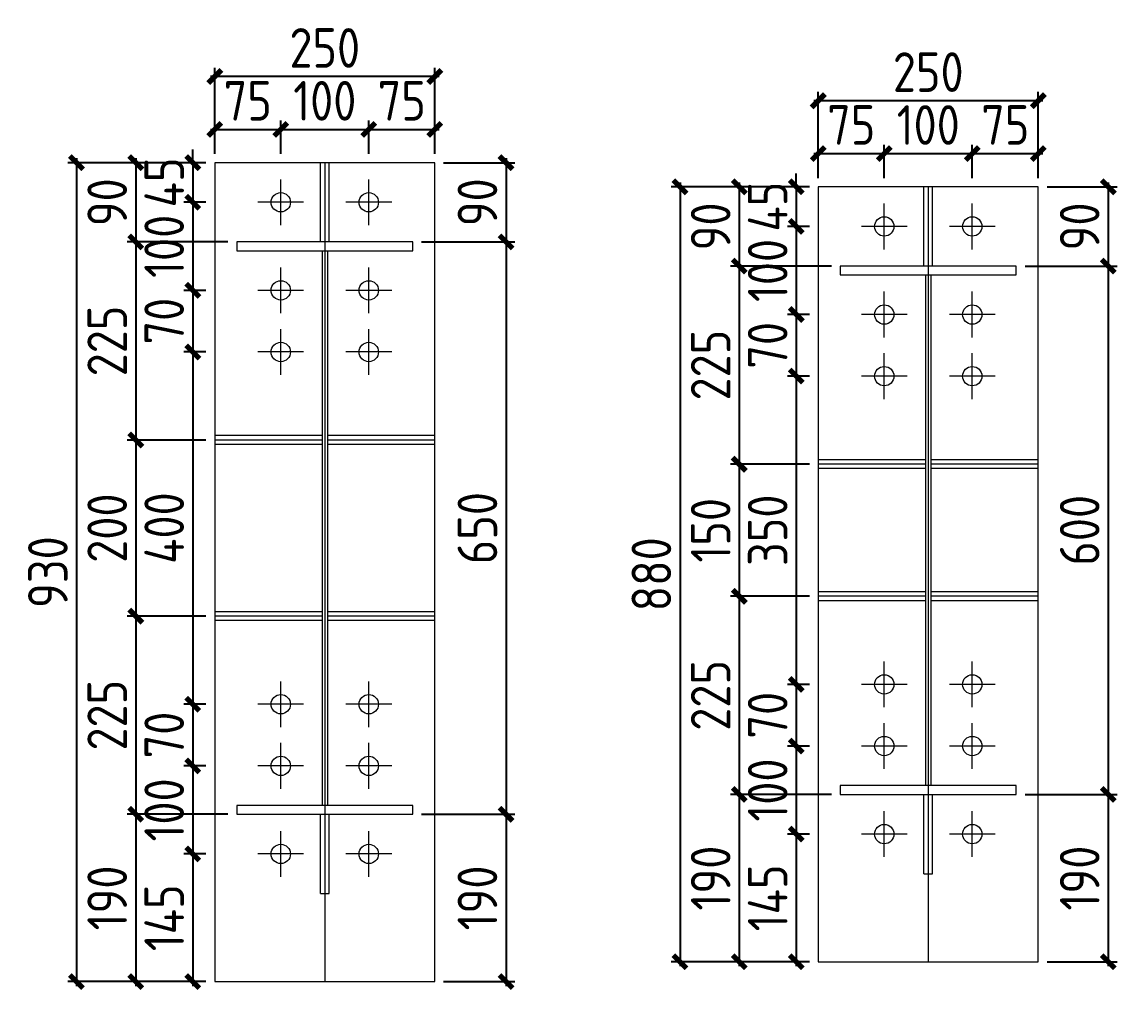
# Model space of a CAD drawing. Extents: x 485428 to 797698, y 56414 to 211814.
# Drawn here: x 689206 to 691694, y 130663 to 132862 of the extents above; entities that cross this region are included whole.
import ezdxf

# ---------------------------------------------------------------- set-up
doc = ezdxf.new("R2010")
doc.units = 0
doc.header["$LTSCALE"] = 1000
doc.header["$MEASUREMENT"] = 0
doc.styles.get("Standard").update_dxf_attribs({"font": 'gbenor.shx', "bigfont": 'gbcbig.shx'})
doc.dimstyles.get("Standard").update_dxf_attribs({"dimscale": 100, "dimtxt": 2, "dimasz": 0.4, "dimexe": 0.5, "dimexo": 1, "dimgap": 0.5, "dimtad": 1, "dimdec": 0, "dimzin": 0, "dimdsep": 46, "dimtxsty": 'Standard', "dimblk": 'ARCHTICK', "dimcen": 0.09, "dimadec": 0, "dimazin": 0, "dimtfac": 1, "dimtdec": 0, "dimtix": 1, "dimtmove": 2, "dimatfit": 3, "dimfxl": 1, "dimtolj": 1, "dimtzin": 0, "dimarcsym": 0})

# ---------------------------------------------------------------- blocks, each defined once
blk = doc.blocks.new('_ArchTick')
at = {"color": 0, "linetype": 'ByBlock', "const_width": 0.4}
blk.add_lwpolyline([(-0.5, -0.5), (0.5, 0.5)], dxfattribs=at)
blk = doc.blocks.new('*D864')
at = {"color": 3, "lineweight": -2}
for p, q in [((689644.1, 132562), (689644.1, 132637.5)), ((689794.1, 132562), (689794.1, 132637.5)), ((689634.1, 132617.5), (689804.1, 132617.5))]:
    blk.add_line(p, q, dxfattribs=at)
at = {"layer": 'Defpoints', "color": 0}
for p in [(689794.1, 132617.5), (689644.1, 132542), (689794.1, 132542)]:
    blk.add_point(p, dxfattribs=at)
at = {"color": 3, "lineweight": -2, "xscale": 30, "yscale": 30, "zscale": 30, "rotation": 180}
blk.add_blockref('_ArchTick', (689644.1, 132617.5), dxfattribs=at)
at = {"color": 3, "lineweight": -2, "xscale": 30, "yscale": 30, "zscale": 30}
blk.add_blockref('_ArchTick', (689794.1, 132617.5), dxfattribs=at)
at = {"color": 0, "lineweight": 15, "insert": (689719.1, 132682.5), "char_height": 90, "attachment_point": 5}
blk.add_mtext('\\A1;75', dxfattribs=at)
blk = doc.blocks.new('*D854')
at = {"color": 3, "lineweight": -2}
for p, q in [((689794.1, 132562), (689794.1, 132637.5)), ((689994.1, 132562), (689994.1, 132637.5)), ((689784.1, 132617.5), (690004.1, 132617.5))]:
    blk.add_line(p, q, dxfattribs=at)
at = {"layer": 'Defpoints', "color": 0}
for p in [(689994.1, 132617.5), (689794.1, 132542), (689994.1, 132542)]:
    blk.add_point(p, dxfattribs=at)
at = {"color": 3, "lineweight": -2, "xscale": 30, "yscale": 30, "zscale": 30, "rotation": 180}
blk.add_blockref('_ArchTick', (689794.1, 132617.5), dxfattribs=at)
at = {"color": 3, "lineweight": -2, "xscale": 30, "yscale": 30, "zscale": 30}
blk.add_blockref('_ArchTick', (689994.1, 132617.5), dxfattribs=at)
at = {"color": 0, "lineweight": 15, "insert": (689894.1, 132682.5), "char_height": 90, "attachment_point": 5}
blk.add_mtext('\\A1;100', dxfattribs=at)
blk = doc.blocks.new('*D865')
at = {"color": 3, "lineweight": -2}
for p, q in [((689994.1, 132562), (689994.1, 132637.5)), ((690144.1, 132562), (690144.1, 132637.5)), ((689984.1, 132617.5), (690154.1, 132617.5))]:
    blk.add_line(p, q, dxfattribs=at)
at = {"layer": 'Defpoints', "color": 0}
for p in [(690144.1, 132617.5), (689994.1, 132542), (690144.1, 132542)]:
    blk.add_point(p, dxfattribs=at)
at = {"color": 3, "lineweight": -2, "xscale": 30, "yscale": 30, "zscale": 30, "rotation": 180}
blk.add_blockref('_ArchTick', (689994.1, 132617.5), dxfattribs=at)
at = {"color": 3, "lineweight": -2, "xscale": 30, "yscale": 30, "zscale": 30}
blk.add_blockref('_ArchTick', (690144.1, 132617.5), dxfattribs=at)
at = {"color": 0, "lineweight": 15, "insert": (690069.1, 132682.5), "char_height": 90, "attachment_point": 5}
blk.add_mtext('\\A1;75', dxfattribs=at)
blk = doc.blocks.new('*D855')
at = {"color": 3, "lineweight": -2}
for p, q in [((689594.2, 132542), (689594.2, 132572)), ((689624.1, 132542), (689574.2, 132542)), ((689594.2, 132542), (689594.2, 132452)), ((689624.1, 132452), (689574.2, 132452)), ((689594.2, 132452), (689594.2, 132422))]:
    blk.add_line(p, q, dxfattribs=at)
at = {"layer": 'Defpoints', "color": 0}
for p in [(689644.1, 132542), (689594.2, 132452), (689644.1, 132452)]:
    blk.add_point(p, dxfattribs=at)
at = {"color": 3, "lineweight": -2, "xscale": 30, "yscale": 30, "zscale": 30}
for p, rotation in [((689594.2, 132542), 270), ((689594.2, 132452), 90)]:
    blk.add_blockref('_ArchTick', p, dxfattribs=dict(at, rotation=rotation))
at = {"color": 0, "lineweight": 15, "insert": (689529.2, 132497), "char_height": 90, "attachment_point": 5, "rotation": 90}
blk.add_mtext('\\A1;45', dxfattribs=at)
blk = doc.blocks.new('*D856')
at = {"color": 3, "lineweight": -2}
for p, q in [((689624.1, 132452), (689574.2, 132452)), ((689594.2, 132462), (689594.2, 132242)), ((689624.1, 132252), (689574.2, 132252))]:
    blk.add_line(p, q, dxfattribs=at)
at = {"layer": 'Defpoints', "color": 0}
for p in [(689644.1, 132452), (689594.2, 132252), (689644.1, 132252)]:
    blk.add_point(p, dxfattribs=at)
at = {"color": 3, "lineweight": -2, "xscale": 30, "yscale": 30, "zscale": 30}
for p, rotation in [((689594.2, 132452), 90), ((689594.2, 132252), 270)]:
    blk.add_blockref('_ArchTick', p, dxfattribs=dict(at, rotation=rotation))
at = {"color": 0, "lineweight": 15, "insert": (689529.2, 132352), "char_height": 90, "attachment_point": 5, "rotation": 90}
blk.add_mtext('\\A1;100', dxfattribs=at)
blk = doc.blocks.new('*D857')
at = {"color": 3, "lineweight": -2}
for p, q in [((689624.1, 132252), (689574.2, 132252)), ((689594.2, 132262), (689594.2, 132102)), ((689624.1, 132112), (689574.2, 132112))]:
    blk.add_line(p, q, dxfattribs=at)
at = {"layer": 'Defpoints', "color": 0}
for p in [(689644.1, 132252), (689594.2, 132112), (689644.1, 132112)]:
    blk.add_point(p, dxfattribs=at)
at = {"color": 3, "lineweight": -2, "xscale": 30, "yscale": 30, "zscale": 30}
for p, rotation in [((689594.2, 132252), 90), ((689594.2, 132112), 270)]:
    blk.add_blockref('_ArchTick', p, dxfattribs=dict(at, rotation=rotation))
at = {"color": 0, "lineweight": 15, "insert": (689529.2, 132182), "char_height": 90, "attachment_point": 5, "rotation": 90}
blk.add_mtext('\\A1;70', dxfattribs=at)
blk = doc.blocks.new('*D858')
at = {"color": 3, "lineweight": -2}
for p, q in [((689594.2, 132122), (689594.2, 131302)), ((689624.1, 132112), (689574.2, 132112)), ((689624.1, 131312), (689574.2, 131312))]:
    blk.add_line(p, q, dxfattribs=at)
at = {"layer": 'Defpoints', "color": 0}
for p in [(689644.1, 132112), (689594.2, 131312), (689644.1, 131312)]:
    blk.add_point(p, dxfattribs=at)
at = {"color": 3, "lineweight": -2, "xscale": 30, "yscale": 30, "zscale": 30}
for p, rotation in [((689594.2, 132112), 90), ((689594.2, 131312), 270)]:
    blk.add_blockref('_ArchTick', p, dxfattribs=dict(at, rotation=rotation))
at = {"color": 0, "lineweight": 15, "insert": (689529.2, 131712), "char_height": 90, "attachment_point": 5, "rotation": 90}
blk.add_mtext('\\A1;400', dxfattribs=at)
blk = doc.blocks.new('*D859')
at = {"color": 3, "lineweight": -2}
for p, q in [((689624.1, 131312), (689574.2, 131312)), ((689594.2, 131322), (689594.2, 131162)), ((689624.1, 131172), (689574.2, 131172))]:
    blk.add_line(p, q, dxfattribs=at)
at = {"layer": 'Defpoints', "color": 0}
for p in [(689644.1, 131312), (689594.2, 131172), (689644.1, 131172)]:
    blk.add_point(p, dxfattribs=at)
at = {"color": 3, "lineweight": -2, "xscale": 30, "yscale": 30, "zscale": 30}
for p, rotation in [((689594.2, 131312), 90), ((689594.2, 131172), 270)]:
    blk.add_blockref('_ArchTick', p, dxfattribs=dict(at, rotation=rotation))
at = {"color": 0, "lineweight": 15, "insert": (689529.2, 131242), "char_height": 90, "attachment_point": 5, "rotation": 90}
blk.add_mtext('\\A1;70', dxfattribs=at)
blk = doc.blocks.new('*D860')
at = {"color": 3, "lineweight": -2}
for p, q in [((689594.2, 131182), (689594.2, 130962)), ((689624.1, 131172), (689574.2, 131172)), ((689624.1, 130972), (689574.2, 130972))]:
    blk.add_line(p, q, dxfattribs=at)
at = {"layer": 'Defpoints', "color": 0}
for p in [(689644.1, 131172), (689594.2, 130972), (689644.1, 130972)]:
    blk.add_point(p, dxfattribs=at)
at = {"color": 3, "lineweight": -2, "xscale": 30, "yscale": 30, "zscale": 30}
for p, rotation in [((689594.2, 131172), 90), ((689594.2, 130972), 270)]:
    blk.add_blockref('_ArchTick', p, dxfattribs=dict(at, rotation=rotation))
at = {"color": 0, "lineweight": 15, "insert": (689529.2, 131072), "char_height": 90, "attachment_point": 5, "rotation": 90}
blk.add_mtext('\\A1;100', dxfattribs=at)
blk = doc.blocks.new('*D866')
at = {"color": 3, "lineweight": -2}
for p, q in [((689594.2, 130982), (689594.2, 130672)), ((689624.1, 130972), (689574.2, 130972)), ((689624.1, 130682), (689574.2, 130682))]:
    blk.add_line(p, q, dxfattribs=at)
at = {"layer": 'Defpoints', "color": 0}
for p in [(689644.1, 130972), (689594.2, 130682), (689644.1, 130682)]:
    blk.add_point(p, dxfattribs=at)
at = {"color": 3, "lineweight": -2, "xscale": 30, "yscale": 30, "zscale": 30}
for p, rotation in [((689594.2, 130972), 90), ((689594.2, 130682), 270)]:
    blk.add_blockref('_ArchTick', p, dxfattribs=dict(at, rotation=rotation))
at = {"color": 0, "lineweight": 15, "insert": (689529.2, 130827), "char_height": 90, "attachment_point": 5, "rotation": 90}
blk.add_mtext('\\A1;145', dxfattribs=at)
blk = doc.blocks.new('*D867')
at = {"color": 3, "lineweight": -2}
for p, q in [((689464.7, 132552), (689464.7, 132352)), ((689624.1, 132542), (689444.7, 132542)), ((689674.1, 132362), (689444.7, 132362))]:
    blk.add_line(p, q, dxfattribs=at)
at = {"layer": 'Defpoints', "color": 0}
for p in [(689644.1, 132542), (689464.7, 132362), (689694.1, 132362)]:
    blk.add_point(p, dxfattribs=at)
at = {"color": 3, "lineweight": -2, "xscale": 30, "yscale": 30, "zscale": 30}
for p, rotation in [((689464.7, 132542), 90), ((689464.7, 132362), 270)]:
    blk.add_blockref('_ArchTick', p, dxfattribs=dict(at, rotation=rotation))
at = {"color": 0, "lineweight": 15, "insert": (689399.7, 132452), "char_height": 90, "attachment_point": 5, "rotation": 90}
blk.add_mtext('\\A1;90', dxfattribs=at)
blk = doc.blocks.new('*D868')
at = {"color": 3, "lineweight": -2}
for p, q in [((689464.7, 132372), (689464.7, 131902)), ((689674.1, 132362), (689444.7, 132362)), ((689624.1, 131912), (689444.7, 131912))]:
    blk.add_line(p, q, dxfattribs=at)
at = {"layer": 'Defpoints', "color": 0}
for p in [(689694.1, 132362), (689464.7, 131912), (689644.1, 131912)]:
    blk.add_point(p, dxfattribs=at)
at = {"color": 3, "lineweight": -2, "xscale": 30, "yscale": 30, "zscale": 30}
for p, rotation in [((689464.7, 132362), 90), ((689464.7, 131912), 270)]:
    blk.add_blockref('_ArchTick', p, dxfattribs=dict(at, rotation=rotation))
at = {"color": 0, "lineweight": 15, "insert": (689399.7, 132137), "char_height": 90, "attachment_point": 5, "rotation": 90}
blk.add_mtext('\\A1;225', dxfattribs=at)
blk = doc.blocks.new('*D869')
at = {"color": 3, "lineweight": -2}
for p, q in [((689464.7, 131922), (689464.7, 131502)), ((689624.1, 131912), (689444.7, 131912)), ((689624.1, 131512), (689444.7, 131512))]:
    blk.add_line(p, q, dxfattribs=at)
at = {"layer": 'Defpoints', "color": 0}
for p in [(689644.1, 131912), (689464.7, 131512), (689644.1, 131512)]:
    blk.add_point(p, dxfattribs=at)
at = {"color": 3, "lineweight": -2, "xscale": 30, "yscale": 30, "zscale": 30}
for p, rotation in [((689464.7, 131912), 90), ((689464.7, 131512), 270)]:
    blk.add_blockref('_ArchTick', p, dxfattribs=dict(at, rotation=rotation))
at = {"color": 0, "lineweight": 15, "insert": (689399.7, 131712), "char_height": 90, "attachment_point": 5, "rotation": 90}
blk.add_mtext('\\A1;200', dxfattribs=at)
blk = doc.blocks.new('*D870')
at = {"color": 3, "lineweight": -2}
for p, q in [((689624.1, 131512), (689444.7, 131512)), ((689464.7, 131522), (689464.7, 131052)), ((689674.1, 131062), (689444.7, 131062))]:
    blk.add_line(p, q, dxfattribs=at)
at = {"layer": 'Defpoints', "color": 0}
for p in [(689644.1, 131512), (689464.7, 131062), (689694.1, 131062)]:
    blk.add_point(p, dxfattribs=at)
at = {"color": 3, "lineweight": -2, "xscale": 30, "yscale": 30, "zscale": 30}
for p, rotation in [((689464.7, 131512), 90), ((689464.7, 131062), 270)]:
    blk.add_blockref('_ArchTick', p, dxfattribs=dict(at, rotation=rotation))
at = {"color": 0, "lineweight": 15, "insert": (689399.7, 131287), "char_height": 90, "attachment_point": 5, "rotation": 90}
blk.add_mtext('\\A1;225', dxfattribs=at)
blk = doc.blocks.new('*D871')
at = {"color": 3, "lineweight": -2}
for p, q in [((689674.1, 131062), (689444.7, 131062)), ((689464.7, 131072), (689464.7, 130672)), ((689624.1, 130682), (689444.7, 130682))]:
    blk.add_line(p, q, dxfattribs=at)
at = {"layer": 'Defpoints', "color": 0}
for p in [(689694.1, 131062), (689464.7, 130682), (689644.1, 130682)]:
    blk.add_point(p, dxfattribs=at)
at = {"color": 3, "lineweight": -2, "xscale": 30, "yscale": 30, "zscale": 30}
for p, rotation in [((689464.7, 131062), 90), ((689464.7, 130682), 270)]:
    blk.add_blockref('_ArchTick', p, dxfattribs=dict(at, rotation=rotation))
at = {"color": 0, "lineweight": 15, "insert": (689399.7, 130872), "char_height": 90, "attachment_point": 5, "rotation": 90}
blk.add_mtext('\\A1;190', dxfattribs=at)
blk = doc.blocks.new('*D872')
at = {"color": 3, "lineweight": -2}
for p, q in [((689329.9, 132552), (689329.9, 130672)), ((689624.1, 132542), (689309.9, 132542)), ((689624.1, 130682), (689309.9, 130682))]:
    blk.add_line(p, q, dxfattribs=at)
at = {"layer": 'Defpoints', "color": 0}
for p in [(689644.1, 132542), (689329.9, 130682), (689644.1, 130682)]:
    blk.add_point(p, dxfattribs=at)
at = {"color": 3, "lineweight": -2, "xscale": 30, "yscale": 30, "zscale": 30}
for p, rotation in [((689329.9, 132542), 90), ((689329.9, 130682), 270)]:
    blk.add_blockref('_ArchTick', p, dxfattribs=dict(at, rotation=rotation))
at = {"color": 0, "lineweight": 15, "insert": (689264.9, 131612), "char_height": 90, "attachment_point": 5, "rotation": 90}
blk.add_mtext('\\A1;930', dxfattribs=at)
blk = doc.blocks.new('*D873')
at = {"color": 3, "lineweight": -2}
for p, q in [((689644.1, 132562), (689644.1, 132757.6)), ((690144.1, 132562), (690144.1, 132757.6)), ((690154.1, 132737.6), (689634.1, 132737.6))]:
    blk.add_line(p, q, dxfattribs=at)
at = {"layer": 'Defpoints', "color": 0}
for p in [(689644.1, 132737.6), (689644.1, 132542), (690144.1, 132542)]:
    blk.add_point(p, dxfattribs=at)
at = {"color": 3, "lineweight": -2, "xscale": 30, "yscale": 30, "zscale": 30, "rotation": 180}
blk.add_blockref('_ArchTick', (689644.1, 132737.6), dxfattribs=at)
at = {"color": 3, "lineweight": -2, "xscale": 30, "yscale": 30, "zscale": 30}
blk.add_blockref('_ArchTick', (690144.1, 132737.6), dxfattribs=at)
at = {"color": 0, "lineweight": 15, "insert": (689894.1, 132802.6), "char_height": 90, "attachment_point": 5}
blk.add_mtext('\\A1;250', dxfattribs=at)
blk = doc.blocks.new('*D891')
at = {"color": 3, "lineweight": -2}
for p, q in [((691015.4, 132507.1), (691015.4, 132582.6)), ((691165.4, 132507.1), (691165.4, 132582.6)), ((691005.4, 132562.6), (691175.4, 132562.6))]:
    blk.add_line(p, q, dxfattribs=at)
at = {"layer": 'Defpoints', "color": 0}
for p in [(691165.4, 132562.6), (691015.4, 132487.1), (691165.4, 132487.1)]:
    blk.add_point(p, dxfattribs=at)
at = {"color": 3, "lineweight": -2, "xscale": 30, "yscale": 30, "zscale": 30, "rotation": 180}
blk.add_blockref('_ArchTick', (691015.4, 132562.6), dxfattribs=at)
at = {"color": 3, "lineweight": -2, "xscale": 30, "yscale": 30, "zscale": 30}
blk.add_blockref('_ArchTick', (691165.4, 132562.6), dxfattribs=at)
at = {"color": 0, "lineweight": 15, "insert": (691090.4, 132627.6), "char_height": 90, "attachment_point": 5}
blk.add_mtext('\\A1;75', dxfattribs=at)
blk = doc.blocks.new('*D884')
at = {"color": 3, "lineweight": -2}
for p, q in [((691165.4, 132507.1), (691165.4, 132582.6)), ((691365.4, 132507.1), (691365.4, 132582.6)), ((691155.4, 132562.6), (691375.4, 132562.6))]:
    blk.add_line(p, q, dxfattribs=at)
at = {"layer": 'Defpoints', "color": 0}
for p in [(691365.4, 132562.6), (691165.4, 132487.1), (691365.4, 132487.1)]:
    blk.add_point(p, dxfattribs=at)
at = {"color": 3, "lineweight": -2, "xscale": 30, "yscale": 30, "zscale": 30, "rotation": 180}
blk.add_blockref('_ArchTick', (691165.4, 132562.6), dxfattribs=at)
at = {"color": 3, "lineweight": -2, "xscale": 30, "yscale": 30, "zscale": 30}
blk.add_blockref('_ArchTick', (691365.4, 132562.6), dxfattribs=at)
at = {"color": 0, "lineweight": 15, "insert": (691265.4, 132627.6), "char_height": 90, "attachment_point": 5}
blk.add_mtext('\\A1;100', dxfattribs=at)
blk = doc.blocks.new('*D892')
at = {"color": 3, "lineweight": -2}
for p, q in [((691365.4, 132507.1), (691365.4, 132582.6)), ((691515.4, 132507.1), (691515.4, 132582.6)), ((691355.4, 132562.6), (691525.4, 132562.6))]:
    blk.add_line(p, q, dxfattribs=at)
at = {"layer": 'Defpoints', "color": 0}
for p in [(691515.4, 132562.6), (691365.4, 132487.1), (691515.4, 132487.1)]:
    blk.add_point(p, dxfattribs=at)
at = {"color": 3, "lineweight": -2, "xscale": 30, "yscale": 30, "zscale": 30, "rotation": 180}
blk.add_blockref('_ArchTick', (691365.4, 132562.6), dxfattribs=at)
at = {"color": 3, "lineweight": -2, "xscale": 30, "yscale": 30, "zscale": 30}
blk.add_blockref('_ArchTick', (691515.4, 132562.6), dxfattribs=at)
at = {"color": 0, "lineweight": 15, "insert": (691440.4, 132627.6), "char_height": 90, "attachment_point": 5}
blk.add_mtext('\\A1;75', dxfattribs=at)
blk = doc.blocks.new('*D885')
at = {"color": 3, "lineweight": -2}
for p, q in [((690965.5, 132487.1), (690965.5, 132517.1)), ((690995.4, 132487.1), (690945.5, 132487.1)), ((690965.5, 132487.1), (690965.5, 132397.1)), ((690995.4, 132397.1), (690945.5, 132397.1)), ((690965.5, 132397.1), (690965.5, 132367.1))]:
    blk.add_line(p, q, dxfattribs=at)
at = {"layer": 'Defpoints', "color": 0}
for p in [(691015.4, 132487.1), (690965.5, 132397.1), (691015.4, 132397.1)]:
    blk.add_point(p, dxfattribs=at)
at = {"color": 3, "lineweight": -2, "xscale": 30, "yscale": 30, "zscale": 30}
for p, rotation in [((690965.5, 132487.1), 270), ((690965.5, 132397.1), 90)]:
    blk.add_blockref('_ArchTick', p, dxfattribs=dict(at, rotation=rotation))
at = {"color": 0, "lineweight": 15, "insert": (690900.5, 132442.1), "char_height": 90, "attachment_point": 5, "rotation": 90}
blk.add_mtext('\\A1;45', dxfattribs=at)
blk = doc.blocks.new('*D886')
at = {"color": 3, "lineweight": -2}
for p, q in [((690995.4, 132397.1), (690945.5, 132397.1)), ((690965.5, 132407.1), (690965.5, 132187.1)), ((690995.4, 132197.1), (690945.5, 132197.1))]:
    blk.add_line(p, q, dxfattribs=at)
at = {"layer": 'Defpoints', "color": 0}
for p in [(691015.4, 132397.1), (690965.5, 132197.1), (691015.4, 132197.1)]:
    blk.add_point(p, dxfattribs=at)
at = {"color": 3, "lineweight": -2, "xscale": 30, "yscale": 30, "zscale": 30}
for p, rotation in [((690965.5, 132397.1), 90), ((690965.5, 132197.1), 270)]:
    blk.add_blockref('_ArchTick', p, dxfattribs=dict(at, rotation=rotation))
at = {"color": 0, "lineweight": 15, "insert": (690900.5, 132297.1), "char_height": 90, "attachment_point": 5, "rotation": 90}
blk.add_mtext('\\A1;100', dxfattribs=at)
blk = doc.blocks.new('*D887')
at = {"color": 3, "lineweight": -2}
for p, q in [((690995.4, 132197.1), (690945.5, 132197.1)), ((690965.5, 132207.1), (690965.5, 132047.1)), ((690995.4, 132057.1), (690945.5, 132057.1))]:
    blk.add_line(p, q, dxfattribs=at)
at = {"layer": 'Defpoints', "color": 0}
for p in [(691015.4, 132197.1), (690965.5, 132057.1), (691015.4, 132057.1)]:
    blk.add_point(p, dxfattribs=at)
at = {"color": 3, "lineweight": -2, "xscale": 30, "yscale": 30, "zscale": 30}
for p, rotation in [((690965.5, 132197.1), 90), ((690965.5, 132057.1), 270)]:
    blk.add_blockref('_ArchTick', p, dxfattribs=dict(at, rotation=rotation))
at = {"color": 0, "lineweight": 15, "insert": (690900.5, 132127.1), "char_height": 90, "attachment_point": 5, "rotation": 90}
blk.add_mtext('\\A1;70', dxfattribs=at)
blk = doc.blocks.new('*D888')
at = {"color": 3, "lineweight": -2}
for p, q in [((690995.4, 132057.1), (690945.5, 132057.1)), ((690965.5, 132067.1), (690965.5, 131347.1)), ((690995.4, 131357.1), (690945.5, 131357.1))]:
    blk.add_line(p, q, dxfattribs=at)
at = {"layer": 'Defpoints', "color": 0}
for p in [(691015.4, 132057.1), (690965.5, 131357.1), (691015.4, 131357.1)]:
    blk.add_point(p, dxfattribs=at)
at = {"color": 3, "lineweight": -2, "xscale": 30, "yscale": 30, "zscale": 30}
for p, rotation in [((690965.5, 132057.1), 90), ((690965.5, 131357.1), 270)]:
    blk.add_blockref('_ArchTick', p, dxfattribs=dict(at, rotation=rotation))
at = {"color": 0, "lineweight": 15, "insert": (690900.5, 131707.1), "char_height": 90, "attachment_point": 5, "rotation": 90}
blk.add_mtext('\\A1;350', dxfattribs=at)
blk = doc.blocks.new('*D889')
at = {"color": 3, "lineweight": -2}
for p, q in [((690995.4, 131357.1), (690945.5, 131357.1)), ((690965.5, 131367.1), (690965.5, 131207.1)), ((690995.4, 131217.1), (690945.5, 131217.1))]:
    blk.add_line(p, q, dxfattribs=at)
at = {"layer": 'Defpoints', "color": 0}
for p in [(691015.4, 131357.1), (690965.5, 131217.1), (691015.4, 131217.1)]:
    blk.add_point(p, dxfattribs=at)
at = {"color": 3, "lineweight": -2, "xscale": 30, "yscale": 30, "zscale": 30}
for p, rotation in [((690965.5, 131357.1), 90), ((690965.5, 131217.1), 270)]:
    blk.add_blockref('_ArchTick', p, dxfattribs=dict(at, rotation=rotation))
at = {"color": 0, "lineweight": 15, "insert": (690900.5, 131287.1), "char_height": 90, "attachment_point": 5, "rotation": 90}
blk.add_mtext('\\A1;70', dxfattribs=at)
blk = doc.blocks.new('*D890')
at = {"color": 3, "lineweight": -2}
for p, q in [((690965.5, 131227.1), (690965.5, 131007.1)), ((690995.4, 131217.1), (690945.5, 131217.1)), ((690995.4, 131017.1), (690945.5, 131017.1))]:
    blk.add_line(p, q, dxfattribs=at)
at = {"layer": 'Defpoints', "color": 0}
for p in [(691015.4, 131217.1), (690965.5, 131017.1), (691015.4, 131017.1)]:
    blk.add_point(p, dxfattribs=at)
at = {"color": 3, "lineweight": -2, "xscale": 30, "yscale": 30, "zscale": 30}
for p, rotation in [((690965.5, 131217.1), 90), ((690965.5, 131017.1), 270)]:
    blk.add_blockref('_ArchTick', p, dxfattribs=dict(at, rotation=rotation))
at = {"color": 0, "lineweight": 15, "insert": (690900.5, 131117.1), "char_height": 90, "attachment_point": 5, "rotation": 90}
blk.add_mtext('\\A1;100', dxfattribs=at)
blk = doc.blocks.new('*D893')
at = {"color": 3, "lineweight": -2}
for p, q in [((690965.5, 131027.1), (690965.5, 130717.1)), ((690995.4, 131017.1), (690945.5, 131017.1)), ((690995.4, 130727.1), (690945.5, 130727.1))]:
    blk.add_line(p, q, dxfattribs=at)
at = {"layer": 'Defpoints', "color": 0}
for p in [(691015.4, 131017.1), (690965.5, 130727.1), (691015.4, 130727.1)]:
    blk.add_point(p, dxfattribs=at)
at = {"color": 3, "lineweight": -2, "xscale": 30, "yscale": 30, "zscale": 30}
for p, rotation in [((690965.5, 131017.1), 90), ((690965.5, 130727.1), 270)]:
    blk.add_blockref('_ArchTick', p, dxfattribs=dict(at, rotation=rotation))
at = {"color": 0, "lineweight": 15, "insert": (690900.5, 130872.1), "char_height": 90, "attachment_point": 5, "rotation": 90}
blk.add_mtext('\\A1;145', dxfattribs=at)
blk = doc.blocks.new('*D894')
at = {"color": 3, "lineweight": -2}
for p, q in [((690836, 132497.1), (690836, 132297.1)), ((690995.4, 132487.1), (690816, 132487.1)), ((691045.4, 132307.1), (690816, 132307.1))]:
    blk.add_line(p, q, dxfattribs=at)
at = {"layer": 'Defpoints', "color": 0}
for p in [(691015.4, 132487.1), (690836, 132307.1), (691065.4, 132307.1)]:
    blk.add_point(p, dxfattribs=at)
at = {"color": 3, "lineweight": -2, "xscale": 30, "yscale": 30, "zscale": 30}
for p, rotation in [((690836, 132487.1), 90), ((690836, 132307.1), 270)]:
    blk.add_blockref('_ArchTick', p, dxfattribs=dict(at, rotation=rotation))
at = {"color": 0, "lineweight": 15, "insert": (690771, 132397.1), "char_height": 90, "attachment_point": 5, "rotation": 90}
blk.add_mtext('\\A1;90', dxfattribs=at)
blk = doc.blocks.new('*D895')
at = {"color": 3, "lineweight": -2}
for p, q in [((691045.4, 132307.1), (690816, 132307.1)), ((690836, 132317.1), (690836, 131847.1)), ((690995.4, 131857.1), (690816, 131857.1))]:
    blk.add_line(p, q, dxfattribs=at)
at = {"layer": 'Defpoints', "color": 0}
for p in [(691065.4, 132307.1), (690836, 131857.1), (691015.4, 131857.1)]:
    blk.add_point(p, dxfattribs=at)
at = {"color": 3, "lineweight": -2, "xscale": 30, "yscale": 30, "zscale": 30}
for p, rotation in [((690836, 132307.1), 90), ((690836, 131857.1), 270)]:
    blk.add_blockref('_ArchTick', p, dxfattribs=dict(at, rotation=rotation))
at = {"color": 0, "lineweight": 15, "insert": (690771, 132082.1), "char_height": 90, "attachment_point": 5, "rotation": 90}
blk.add_mtext('\\A1;225', dxfattribs=at)
blk = doc.blocks.new('*D896')
at = {"color": 3, "lineweight": -2}
for p, q in [((690995.4, 131857.1), (690816, 131857.1)), ((690836, 131867.1), (690836, 131547.1)), ((690995.4, 131557.1), (690816, 131557.1))]:
    blk.add_line(p, q, dxfattribs=at)
at = {"layer": 'Defpoints', "color": 0}
for p in [(691015.4, 131857.1), (690836, 131557.1), (691015.4, 131557.1)]:
    blk.add_point(p, dxfattribs=at)
at = {"color": 3, "lineweight": -2, "xscale": 30, "yscale": 30, "zscale": 30}
for p, rotation in [((690836, 131857.1), 90), ((690836, 131557.1), 270)]:
    blk.add_blockref('_ArchTick', p, dxfattribs=dict(at, rotation=rotation))
at = {"color": 0, "lineweight": 15, "insert": (690771, 131707.1), "char_height": 90, "attachment_point": 5, "rotation": 90}
blk.add_mtext('\\A1;150', dxfattribs=at)
blk = doc.blocks.new('*D897')
at = {"color": 3, "lineweight": -2}
for p, q in [((690995.4, 131557.1), (690816, 131557.1)), ((690836, 131567.1), (690836, 131097.1)), ((691045.4, 131107.1), (690816, 131107.1))]:
    blk.add_line(p, q, dxfattribs=at)
at = {"layer": 'Defpoints', "color": 0}
for p in [(691015.4, 131557.1), (690836, 131107.1), (691065.4, 131107.1)]:
    blk.add_point(p, dxfattribs=at)
at = {"color": 3, "lineweight": -2, "xscale": 30, "yscale": 30, "zscale": 30}
for p, rotation in [((690836, 131557.1), 90), ((690836, 131107.1), 270)]:
    blk.add_blockref('_ArchTick', p, dxfattribs=dict(at, rotation=rotation))
at = {"color": 0, "lineweight": 15, "insert": (690771, 131332.1), "char_height": 90, "attachment_point": 5, "rotation": 90}
blk.add_mtext('\\A1;225', dxfattribs=at)
blk = doc.blocks.new('*D898')
at = {"color": 3, "lineweight": -2}
for p, q in [((691045.4, 131107.1), (690816, 131107.1)), ((690836, 131117.1), (690836, 130717.1)), ((690995.4, 130727.1), (690816, 130727.1))]:
    blk.add_line(p, q, dxfattribs=at)
at = {"layer": 'Defpoints', "color": 0}
for p in [(691065.4, 131107.1), (690836, 130727.1), (691015.4, 130727.1)]:
    blk.add_point(p, dxfattribs=at)
at = {"color": 3, "lineweight": -2, "xscale": 30, "yscale": 30, "zscale": 30}
for p, rotation in [((690836, 131107.1), 90), ((690836, 130727.1), 270)]:
    blk.add_blockref('_ArchTick', p, dxfattribs=dict(at, rotation=rotation))
at = {"color": 0, "lineweight": 15, "insert": (690771, 130917.1), "char_height": 90, "attachment_point": 5, "rotation": 90}
blk.add_mtext('\\A1;190', dxfattribs=at)
blk = doc.blocks.new('*D899')
at = {"color": 3, "lineweight": -2}
for p, q in [((690701.3, 132497.1), (690701.3, 130717.1)), ((690995.4, 132487.1), (690681.3, 132487.1)), ((690995.4, 130727.1), (690681.3, 130727.1))]:
    blk.add_line(p, q, dxfattribs=at)
at = {"layer": 'Defpoints', "color": 0}
for p in [(691015.4, 132487.1), (690701.3, 130727.1), (691015.4, 130727.1)]:
    blk.add_point(p, dxfattribs=at)
at = {"color": 3, "lineweight": -2, "xscale": 30, "yscale": 30, "zscale": 30}
for p, rotation in [((690701.3, 132487.1), 90), ((690701.3, 130727.1), 270)]:
    blk.add_blockref('_ArchTick', p, dxfattribs=dict(at, rotation=rotation))
at = {"color": 0, "lineweight": 15, "insert": (690636.3, 131607.1), "char_height": 90, "attachment_point": 5, "rotation": 90}
blk.add_mtext('\\A1;880', dxfattribs=at)
blk = doc.blocks.new('*D900')
at = {"color": 3, "lineweight": -2}
for p, q in [((691015.4, 132507.1), (691015.4, 132702.7)), ((691515.4, 132507.1), (691515.4, 132702.7)), ((691525.4, 132682.7), (691005.4, 132682.7))]:
    blk.add_line(p, q, dxfattribs=at)
at = {"layer": 'Defpoints', "color": 0}
for p in [(691015.4, 132682.7), (691015.4, 132487.1), (691515.4, 132487.1)]:
    blk.add_point(p, dxfattribs=at)
at = {"color": 3, "lineweight": -2, "xscale": 30, "yscale": 30, "zscale": 30, "rotation": 180}
blk.add_blockref('_ArchTick', (691015.4, 132682.7), dxfattribs=at)
at = {"color": 3, "lineweight": -2, "xscale": 30, "yscale": 30, "zscale": 30}
blk.add_blockref('_ArchTick', (691515.4, 132682.7), dxfattribs=at)
at = {"color": 0, "lineweight": 15, "insert": (691265.4, 132747.7), "char_height": 90, "attachment_point": 5}
blk.add_mtext('\\A1;250', dxfattribs=at)
blk = doc.blocks.new('*D3305')
at = {"color": 3, "lineweight": -2}
for p, q in [((690306, 132552), (690306, 132352)), ((690164.1, 132542), (690326, 132542)), ((690114.1, 132362), (690326, 132362))]:
    blk.add_line(p, q, dxfattribs=at)
at = {"layer": 'Defpoints', "color": 0}
for p in [(690144.1, 132542), (690094.1, 132362), (690306, 132362)]:
    blk.add_point(p, dxfattribs=at)
at = {"color": 3, "lineweight": -2, "xscale": 30, "yscale": 30, "zscale": 30}
for p, rotation in [((690306, 132542), 90), ((690306, 132362), 270)]:
    blk.add_blockref('_ArchTick', p, dxfattribs=dict(at, rotation=rotation))
at = {"color": 0, "lineweight": 15, "insert": (690241, 132452), "char_height": 90, "attachment_point": 5, "rotation": 90}
blk.add_mtext('\\A1;90', dxfattribs=at)
blk = doc.blocks.new('*D3306')
at = {"color": 3, "lineweight": -2}
for p, q in [((690306, 132372), (690306, 131052)), ((690114.1, 132362), (690326, 132362)), ((690114.1, 131062), (690326, 131062))]:
    blk.add_line(p, q, dxfattribs=at)
at = {"layer": 'Defpoints', "color": 0}
for p in [(690094.1, 132362), (690094.1, 131062), (690306, 131062)]:
    blk.add_point(p, dxfattribs=at)
at = {"color": 3, "lineweight": -2, "xscale": 30, "yscale": 30, "zscale": 30}
for p, rotation in [((690306, 132362), 90), ((690306, 131062), 270)]:
    blk.add_blockref('_ArchTick', p, dxfattribs=dict(at, rotation=rotation))
at = {"color": 0, "lineweight": 15, "insert": (690241, 131712), "char_height": 90, "attachment_point": 5, "rotation": 90}
blk.add_mtext('\\A1;650', dxfattribs=at)
blk = doc.blocks.new('*D3307')
at = {"color": 3, "lineweight": -2}
for p, q in [((690114.1, 131062), (690326, 131062)), ((690306, 131072), (690306, 130672)), ((690164.1, 130682), (690326, 130682))]:
    blk.add_line(p, q, dxfattribs=at)
at = {"layer": 'Defpoints', "color": 0}
for p in [(690094.1, 131062), (690144.1, 130682), (690306, 130682)]:
    blk.add_point(p, dxfattribs=at)
at = {"color": 3, "lineweight": -2, "xscale": 30, "yscale": 30, "zscale": 30}
for p, rotation in [((690306, 131062), 90), ((690306, 130682), 270)]:
    blk.add_blockref('_ArchTick', p, dxfattribs=dict(at, rotation=rotation))
at = {"color": 0, "lineweight": 15, "insert": (690241, 130872), "char_height": 90, "attachment_point": 5, "rotation": 90}
blk.add_mtext('\\A1;190', dxfattribs=at)
blk = doc.blocks.new('*D3308')
at = {"color": 3, "lineweight": -2}
for p, q in [((691674.5, 132497.1), (691674.5, 132297.1)), ((691535.4, 132487.1), (691694.5, 132487.1)), ((691485.4, 132307.1), (691694.5, 132307.1))]:
    blk.add_line(p, q, dxfattribs=at)
at = {"layer": 'Defpoints', "color": 0}
for p in [(691515.4, 132487.1), (691465.4, 132307.1), (691674.5, 132307.1)]:
    blk.add_point(p, dxfattribs=at)
at = {"color": 3, "lineweight": -2, "xscale": 30, "yscale": 30, "zscale": 30}
for p, rotation in [((691674.5, 132487.1), 90), ((691674.5, 132307.1), 270)]:
    blk.add_blockref('_ArchTick', p, dxfattribs=dict(at, rotation=rotation))
at = {"color": 0, "lineweight": 15, "insert": (691609.5, 132397.1), "char_height": 90, "attachment_point": 5, "rotation": 90}
blk.add_mtext('\\A1;90', dxfattribs=at)
blk = doc.blocks.new('*D3309')
at = {"color": 3, "lineweight": -2}
for p, q in [((691485.4, 132307.1), (691694.5, 132307.1)), ((691674.5, 132317.1), (691674.5, 131097.1)), ((691485.4, 131107.1), (691694.5, 131107.1))]:
    blk.add_line(p, q, dxfattribs=at)
at = {"layer": 'Defpoints', "color": 0}
for p in [(691465.4, 132307.1), (691465.4, 131107.1), (691674.5, 131107.1)]:
    blk.add_point(p, dxfattribs=at)
at = {"color": 3, "lineweight": -2, "xscale": 30, "yscale": 30, "zscale": 30}
for p, rotation in [((691674.5, 132307.1), 90), ((691674.5, 131107.1), 270)]:
    blk.add_blockref('_ArchTick', p, dxfattribs=dict(at, rotation=rotation))
at = {"color": 0, "lineweight": 15, "insert": (691609.5, 131707.1), "char_height": 90, "attachment_point": 5, "rotation": 90}
blk.add_mtext('\\A1;600', dxfattribs=at)
blk = doc.blocks.new('*D3310')
at = {"color": 3, "lineweight": -2}
for p, q in [((691485.4, 131107.1), (691694.5, 131107.1)), ((691674.5, 131117.1), (691674.5, 130717.1)), ((691535.4, 130727.1), (691694.5, 130727.1))]:
    blk.add_line(p, q, dxfattribs=at)
at = {"layer": 'Defpoints', "color": 0}
for p in [(691465.4, 131107.1), (691515.4, 130727.1), (691674.5, 130727.1)]:
    blk.add_point(p, dxfattribs=at)
at = {"color": 3, "lineweight": -2, "xscale": 30, "yscale": 30, "zscale": 30}
for p, rotation in [((691674.5, 131107.1), 90), ((691674.5, 130727.1), 270)]:
    blk.add_blockref('_ArchTick', p, dxfattribs=dict(at, rotation=rotation))
at = {"color": 0, "lineweight": 15, "insert": (691609.5, 130917.1), "char_height": 90, "attachment_point": 5, "rotation": 90}
blk.add_mtext('\\A1;190', dxfattribs=at)

msp = doc.modelspace()

# ---------------------------------------------------------------- linework, layer by layer
at = {"lineweight": 15}
for p, q in [((689644.1, 132542), (689644.1, 130682)), ((690144.1, 132542), (689644.1, 132542)), ((690144.1, 130682), (690144.1, 132542)), ((689794.1, 132400), (689794.1, 132504)), ((689994.1, 132400), (689994.1, 132504)), ((691015.4, 132487.1), (691015.4, 130727.1)), ((691515.4, 132487.1), (691015.4, 132487.1)), ((691515.4, 130727.1), (691515.4, 132487.1)), ((689846.1, 132452), (689742.1, 132452)), ((690046.1, 132452), (689942.1, 132452)), ((691165.4, 132345.1), (691165.4, 132449.1)), ((691365.4, 132345.1), (691365.4, 132449.1)), ((691217.4, 132397.1), (691113.4, 132397.1)), ((691417.4, 132397.1), (691313.4, 132397.1)), ((689794.1, 132200), (689794.1, 132304)), ((689994.1, 132200), (689994.1, 132304)), ((689846.1, 132252), (689742.1, 132252)), ((690046.1, 132252), (689942.1, 132252)), ((691165.4, 132145.1), (691165.4, 132249.1)), ((691365.4, 132145.1), (691365.4, 132249.1)), ((691217.4, 132197.1), (691113.4, 132197.1)), ((691417.4, 132197.1), (691313.4, 132197.1)), ((689794.1, 132060), (689794.1, 132164)), ((689994.1, 132060), (689994.1, 132164)), ((689846.1, 132112), (689742.1, 132112)), ((690046.1, 132112), (689942.1, 132112)), ((691165.4, 132005.1), (691165.4, 132109.1)), ((691365.4, 132005.1), (691365.4, 132109.1)), ((691217.4, 132057.1), (691113.4, 132057.1)), ((691417.4, 132057.1), (691313.4, 132057.1)), ((691165.4, 131305.1), (691165.4, 131409.1)), ((691365.4, 131305.1), (691365.4, 131409.1)), ((689794.1, 131260), (689794.1, 131364)), ((689994.1, 131260), (689994.1, 131364)), ((691217.4, 131357.1), (691113.4, 131357.1)), ((691417.4, 131357.1), (691313.4, 131357.1)), ((689846.1, 131312), (689742.1, 131312)), ((690046.1, 131312), (689942.1, 131312)), ((691165.4, 131165.1), (691165.4, 131269.1)), ((691365.4, 131165.1), (691365.4, 131269.1)), ((689794.1, 131120), (689794.1, 131224)), ((689994.1, 131120), (689994.1, 131224)), ((691217.4, 131217.1), (691113.4, 131217.1)), ((691417.4, 131217.1), (691313.4, 131217.1)), ((689846.1, 131172), (689742.1, 131172)), ((690046.1, 131172), (689942.1, 131172)), ((691165.4, 130965.1), (691165.4, 131069.1)), ((691365.4, 130965.1), (691365.4, 131069.1)), ((689794.1, 130920), (689794.1, 131024)), ((689994.1, 130920), (689994.1, 131024)), ((691217.4, 131017.1), (691113.4, 131017.1)), ((691417.4, 131017.1), (691313.4, 131017.1)), ((689846.1, 130972), (689742.1, 130972)), ((690046.1, 130972), (689942.1, 130972)), ((691015.4, 130727.1), (691515.4, 130727.1)), ((689644.1, 130682), (690144.1, 130682))]:
    msp.add_line(p, q, dxfattribs=at)
at = {"color": 2, "lineweight": 15}
for p, q in [((689884.1, 132362), (689884.1, 132542)), ((689904.1, 132362), (689904.1, 132542)), ((691255.4, 132307.1), (691255.4, 132487.1)), ((691275.4, 132307.1), (691275.4, 132487.1)), ((689888.1, 131922), (689644.1, 131922)), ((690144.1, 131922), (689900.1, 131922)), ((689888.1, 131902), (689644.1, 131902)), ((690144.1, 131902), (689900.1, 131902)), ((691259.4, 131867.1), (691015.4, 131867.1)), ((691259.4, 131847.1), (691015.4, 131847.1)), ((691515.4, 131867.1), (691271.4, 131867.1)), ((691515.4, 131847.1), (691271.4, 131847.1)), ((691259.4, 131567.1), (691015.4, 131567.1)), ((691515.4, 131567.1), (691271.4, 131567.1)), ((691259.4, 131547.1), (691015.4, 131547.1)), ((691515.4, 131547.1), (691271.4, 131547.1)), ((689888.1, 131522), (689644.1, 131522)), ((689888.1, 131502), (689644.1, 131502)), ((690144.1, 131522), (689900.1, 131522)), ((690144.1, 131502), (689900.1, 131502)), ((691255.4, 130927.1), (691255.4, 131107.1)), ((691275.4, 130927.1), (691275.4, 131107.1)), ((689884.1, 130882), (689884.1, 131062)), ((689904.1, 130882), (689904.1, 131062)), ((691255.4, 130927.1), (691275.4, 130927.1)), ((689884.1, 130882), (689904.1, 130882))]:
    msp.add_line(p, q, dxfattribs=at)
at = {"color": 1, "lineweight": 15}
for p, q in [((689894.1, 132542), (689894.1, 130682)), ((691265.4, 132487.1), (691265.4, 130727.1)), ((689888.1, 131912), (689644.1, 131912)), ((690144.1, 131912), (689900.1, 131912)), ((691259.4, 131857.1), (691015.4, 131857.1)), ((691515.4, 131857.1), (691271.4, 131857.1)), ((691259.4, 131557.1), (691015.4, 131557.1)), ((691515.4, 131557.1), (691271.4, 131557.1)), ((689888.1, 131512), (689644.1, 131512)), ((690144.1, 131512), (689900.1, 131512))]:
    msp.add_line(p, q, dxfattribs=at)
at = {"color": 4, "lineweight": 15}
for p, q in [((689894.1, 132362), (689694.1, 132362)), ((689694.1, 132362), (689694.1, 132342)), ((690094.1, 132362), (689894.1, 132362)), ((690094.1, 132342), (690094.1, 132362)), ((689694.1, 132342), (690094.1, 132342)), ((689888.1, 132342), (689888.1, 131082)), ((689900.1, 132342), (689900.1, 131082)), ((691265.4, 132307.1), (691065.4, 132307.1)), ((691065.4, 132307.1), (691065.4, 132287.1)), ((691465.4, 132307.1), (691265.4, 132307.1)), ((691465.4, 132287.1), (691465.4, 132307.1)), ((691065.4, 132287.1), (691465.4, 132287.1)), ((691259.4, 132287.1), (691259.4, 131127.1)), ((691271.4, 132287.1), (691271.4, 131127.1)), ((691465.4, 131127.1), (691065.4, 131127.1)), ((691065.4, 131127.1), (691065.4, 131107.1)), ((691465.4, 131107.1), (691465.4, 131127.1)), ((691065.4, 131107.1), (691265.4, 131107.1)), ((691265.4, 131107.1), (691465.4, 131107.1)), ((690094.1, 131082), (689694.1, 131082)), ((689694.1, 131082), (689694.1, 131062)), ((690094.1, 131062), (690094.1, 131082)), ((689694.1, 131062), (689894.1, 131062)), ((689894.1, 131062), (690094.1, 131062))]:
    msp.add_line(p, q, dxfattribs=at)
at = {"lineweight": 15}
for centre in [(689794.1, 132452), (689994.1, 132452), (691165.4, 132397.1), (691365.4, 132397.1), (689794.1, 132252), (689994.1, 132252), (691165.4, 132197.1), (691365.4, 132197.1), (689794.1, 132112), (689994.1, 132112), (691165.4, 132057.1), (691365.4, 132057.1), (691165.4, 131357.1), (691365.4, 131357.1), (689794.1, 131312), (689994.1, 131312), (691165.4, 131217.1), (691365.4, 131217.1), (689794.1, 131172), (689994.1, 131172), (691165.4, 131017.1), (691365.4, 131017.1), (689794.1, 130972), (689994.1, 130972)]:
    msp.add_circle(centre, 22, dxfattribs=at)

# ---------------------------------------------------------------- dimensions: what is measured, and where the dimension line sits
for p1, p2, distance, picture, middle in [((690144.1, 132542), (689644.1, 132542), -195.6, '*D873', (689894.1, 132802.6)), ((691515.4, 132487.1), (691015.4, 132487.1), -195.6, '*D900', (691265.4, 132747.7)), ((689644.1, 132542), (689644.1, 130682), -314.2, '*D872', (689264.9, 131612)), ((691015.4, 132487.1), (691015.4, 130727.1), -314.2, '*D899', (690636.3, 131607.1))]:
    dim = msp.add_aligned_dim(p1=p1, p2=p2, distance=distance, dimstyle='Standard', override={"dimtxt": 0.9, "dimasz": 0.3, "dimexe": 0.2, "dimexo": 0.2, "dimgap": 0.2, "dimlfac": 0.5, "dimdle": 0.1, "dimclrd": 3, "dimclre": 3}, dxfattribs=at)
    dim.commit()
    dim.dimension.update_dxf_attribs({"geometry": picture, "text_midpoint": middle})
for base, p1, p2, picture, middle in [((689794.1, 132617.5), (689644.1, 132542), (689794.1, 132542), '*D864', (689719.1, 132682.5)), ((689994.1, 132617.5), (689794.1, 132542), (689994.1, 132542), '*D854', (689894.1, 132682.5)), ((690144.1, 132617.5), (689994.1, 132542), (690144.1, 132542), '*D865', (690069.1, 132682.5)), ((691165.4, 132562.6), (691015.4, 132487.1), (691165.4, 132487.1), '*D891', (691090.4, 132627.6)), ((691365.4, 132562.6), (691165.4, 132487.1), (691365.4, 132487.1), '*D884', (691265.4, 132627.6)), ((691515.4, 132562.6), (691365.4, 132487.1), (691515.4, 132487.1), '*D892', (691440.4, 132627.6))]:
    dim = msp.add_linear_dim(base=base, p1=p1, p2=p2, dimstyle='Standard', override={"dimtxt": 0.9, "dimasz": 0.3, "dimexe": 0.2, "dimexo": 0.2, "dimgap": 0.2, "dimlfac": 0.5, "dimdle": 0.1, "dimclrd": 3, "dimclre": 3}, dxfattribs=at)
    dim.commit()
    dim.dimension.update_dxf_attribs({"geometry": picture, "text_midpoint": middle})
for base, p1, p2, picture, middle in [((689594.2, 132452), (689644.1, 132542), (689644.1, 132452), '*D855', (689529.2, 132497)), ((689464.7, 132362), (689644.1, 132542), (689694.1, 132362), '*D867', (689399.7, 132452)), ((690306, 132362), (690144.1, 132542), (690094.1, 132362), '*D3305', (690241, 132452)), ((690836, 132307.1), (691015.4, 132487.1), (691065.4, 132307.1), '*D894', (690771, 132397.1)), ((690965.5, 132397.1), (691015.4, 132487.1), (691015.4, 132397.1), '*D885', (690900.5, 132442.1)), ((691674.5, 132307.1), (691515.4, 132487.1), (691465.4, 132307.1), '*D3308', (691609.5, 132397.1)), ((689594.2, 132252), (689644.1, 132452), (689644.1, 132252), '*D856', (689529.2, 132352)), ((690965.5, 132197.1), (691015.4, 132397.1), (691015.4, 132197.1), '*D886', (690900.5, 132297.1)), ((689464.7, 131912), (689694.1, 132362), (689644.1, 131912), '*D868', (689399.7, 132137)), ((690306, 131062), (690094.1, 132362), (690094.1, 131062), '*D3306', (690241, 131712)), ((690836, 131857.1), (691065.4, 132307.1), (691015.4, 131857.1), '*D895', (690771, 132082.1)), ((691674.5, 131107.1), (691465.4, 132307.1), (691465.4, 131107.1), '*D3309', (691609.5, 131707.1)), ((689594.2, 132112), (689644.1, 132252), (689644.1, 132112), '*D857', (689529.2, 132182)), ((690965.5, 132057.1), (691015.4, 132197.1), (691015.4, 132057.1), '*D887', (690900.5, 132127.1)), ((689594.2, 131312), (689644.1, 132112), (689644.1, 131312), '*D858', (689529.2, 131712)), ((690965.5, 131357.1), (691015.4, 132057.1), (691015.4, 131357.1), '*D888', (690900.5, 131707.1)), ((689464.7, 131512), (689644.1, 131912), (689644.1, 131512), '*D869', (689399.7, 131712)), ((690836, 131557.1), (691015.4, 131857.1), (691015.4, 131557.1), '*D896', (690771, 131707.1)), ((690836, 131107.1), (691015.4, 131557.1), (691065.4, 131107.1), '*D897', (690771, 131332.1)), ((689464.7, 131062), (689644.1, 131512), (689694.1, 131062), '*D870', (689399.7, 131287)), ((690965.5, 131217.1), (691015.4, 131357.1), (691015.4, 131217.1), '*D889', (690900.5, 131287.1)), ((689594.2, 131172), (689644.1, 131312), (689644.1, 131172), '*D859', (689529.2, 131242)), ((690965.5, 131017.1), (691015.4, 131217.1), (691015.4, 131017.1), '*D890', (690900.5, 131117.1)), ((689594.2, 130972), (689644.1, 131172), (689644.1, 130972), '*D860', (689529.2, 131072)), ((690836, 130727.1), (691065.4, 131107.1), (691015.4, 130727.1), '*D898', (690771, 130917.1)), ((691674.5, 130727.1), (691465.4, 131107.1), (691515.4, 130727.1), '*D3310', (691609.5, 130917.1)), ((689464.7, 130682), (689694.1, 131062), (689644.1, 130682), '*D871', (689399.7, 130872)), ((690306, 130682), (690094.1, 131062), (690144.1, 130682), '*D3307', (690241, 130872)), ((690965.5, 130727.1), (691015.4, 131017.1), (691015.4, 130727.1), '*D893', (690900.5, 130872.1)), ((689594.2, 130682), (689644.1, 130972), (689644.1, 130682), '*D866', (689529.2, 130827))]:
    dim = msp.add_linear_dim(base=base, p1=p1, p2=p2, angle=90, dimstyle='Standard', override={"dimtxt": 0.9, "dimasz": 0.3, "dimexe": 0.2, "dimexo": 0.2, "dimgap": 0.2, "dimlfac": 0.5, "dimdle": 0.1, "dimclrd": 3, "dimclre": 3}, dxfattribs=at)
    dim.commit()
    dim.dimension.update_dxf_attribs({"geometry": picture, "text_midpoint": middle})

doc.saveas('drawing.dxf')
